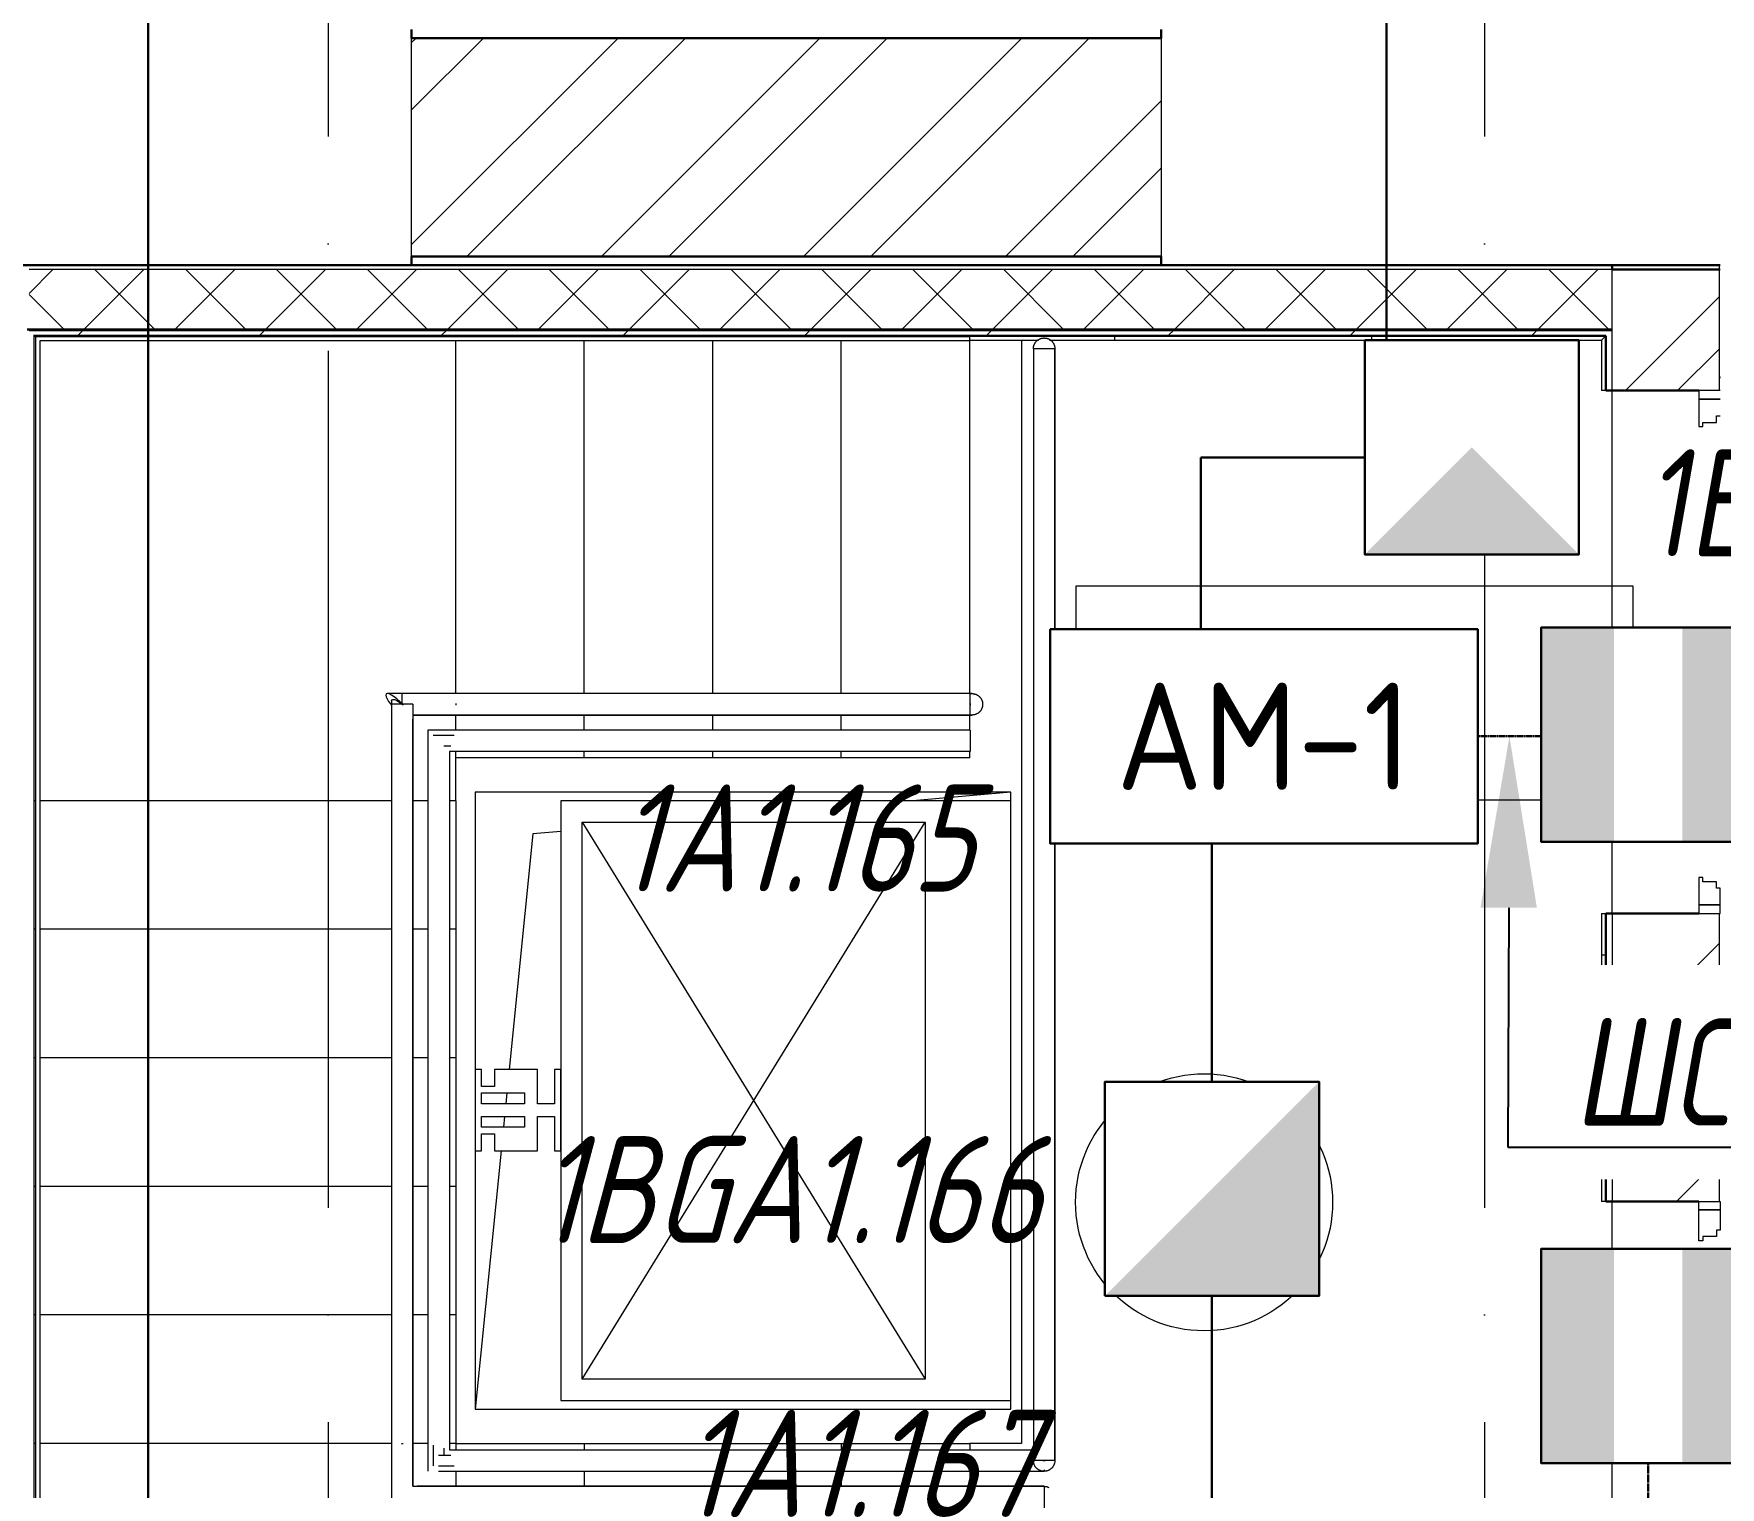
# Model space of a CAD drawing. Header units: millimetres. Extents: x -259793 to 1187961, y -549744 to 43070.
# Drawn here: x -8243 to -4306, y 12054 to 15446 of the extents above; entities that cross this region are included whole.
import ezdxf
from ezdxf import colors
from ezdxf.entities.mleader import LeaderData, LeaderLine
from ezdxf.enums import TextEntityAlignment as Align
from ezdxf.math import Vec2, Vec3

# ---------------------------------------------------------------- set-up
doc = ezdxf.new("R2010")
doc.units = ezdxf.units.MM
doc.linetypes.add('ADSK_Линия сетки', pattern=[25, 20, -2.5, 0, -2.5])
doc.linetypes.add('штриховаяX2', pattern=[1.5, 1, -0.5])
for name, color, linetype, lineweight in [('RC-Выноски', 7, 'Continuous', 0), ('RC-Извещатели_охранные', 5, 'Continuous', 30), ('RC-Линии_связи-Адресные', 5, 'Continuous', 30), ('RC-Прочее_оборудование', 5, 'Continuous', 30), ('Аннотация', 7, 'Continuous', 18), ('Двери', 252, 'Continuous', 9), ('Лестницы', 252, 'Continuous', 9), ('лс', 5, 'Continuous', 30), ('Марки помещений', 252, 'Continuous', 20), ('Оборудование', 8, 'Continuous', 18), ('Ограждение', 252, 'Continuous', 9), ('Оси', 252, 'Continuous', 9), ('Отметки', 7, 'Continuous', 9), ('Перекрытие', 252, 'Continuous', 18), ('Стены внутренние', 7, 'Continuous', 18), ('Стены наружные', 7, 'Continuous', 18), ('Стены штриховка', 7, 'Continuous', 9)]:
    doc.layers.add(name, color=color, linetype=linetype, lineweight=lineweight)
doc.layers.add('RC-Позиционные_обозначения', color=7, linetype='Continuous')
doc.styles.add('GOST Common_3', font='', dxfattribs={"height": 3.5})
doc.styles.add('ISOCPEUR', font='isocpeur.ttf', dxfattribs={"width": 0.9, "height": 350})
doc.styles.add('RubezhCAD', font='', dxfattribs={"oblique": 10})
doc.styles.get("Standard").update_dxf_attribs({"font": ''})
doc.styles.get('GOST Common_3').set_extended_font_data('GOST 2.304 type A')
doc.styles.get('RubezhCAD').set_extended_font_data('GOST type A')
doc.styles.get('Standard').set_extended_font_data('GOST type B')
pattern_1 = [(0, (-32119.8, 96), (0, 600), []), (90, (-32119.8, 96), (-600, 4e-14), [])]

# ---------------------------------------------------------------- blocks, each defined once
blk = doc.blocks.new('RC-UGO-IOM-02')
at = {"layer": 'RC-Извещатели_охранные'}
blk.add_point((0, 0), dxfattribs=at)
blk.add_attdef('PSTN', text='', height=2.5, dxfattribs=at).set_placement((0.977, 2.603), align=Align.BOTTOM_LEFT)
blk.add_wipeout([(2.5, -2.5), (2.5, 2.5), (-2.5, 2.5), (-2.5, -2.5)]).dxf.layer = 'RC-Извещатели_охранные'
blk.add_wipeout([(-2.5, -2.5), (-2.5, 2.5), (2.5, 2.5), (2.5, -2.5)]).dxf.layer = 'RC-Извещатели_охранные'
h = blk.add_hatch(color=256, dxfattribs=at)
h.dxf.hatch_style = 1
h.paths.add_polyline_path([(2.5, 0.8), (2.5, 2.506), (-2.5, 2.499), (-2.5, 0.8)])
h = blk.add_hatch(color=256, dxfattribs=at)
h.dxf.hatch_style = 1
h.paths.add_polyline_path([(2.5, -2.5), (2.5, -0.794), (-2.5, -0.801), (-2.5, -2.5)])
blk.add_lwpolyline([(-2.5, -2.5), (2.5, -2.5), (2.5, 2.5), (-2.5, 2.5)], close=True, dxfattribs=at)
blk = doc.blocks.new('RC-UGO-AM-01')
at = {"layer": 'RC-Прочее_оборудование'}
blk.add_point((0, 0), dxfattribs=at)
blk.add_attdef('PSTN', text='', height=2.5, dxfattribs=at).set_placement((2.323, 2.403), align=Align.BOTTOM_LEFT)
blk.add_wipeout([(4.993, 2.499), (4.993, -2.499), (-4.993, -2.499), (-4.987, 2.499)]).dxf.layer = 'RC-Прочее_оборудование'
blk.add_wipeout([(-4.993, -2.499), (-4.993, 2.499), (4.993, 2.499), (4.993, -2.499)]).dxf.layer = 'RC-Прочее_оборудование'
blk.add_lwpolyline([(-4.993, 2.499), (4.993, 2.499), (4.993, -2.499), (-4.993, -2.499), (-4.993, 2.499)], close=True, dxfattribs=at)
blk.add_lwpolyline([(-4.993, 2.499), (-4.987, 2.499)], dxfattribs=at)
blk.add_lwpolyline([(-4.993, 2.499), (-4.987, 2.499)], dxfattribs=at)
at = {"layer": 'RC-Прочее_оборудование', "ltscale": 100, "style": 'ISOCPEUR', "width": 0.9}
blk.add_text('АМ-1', height=2.5, dxfattribs=at).set_placement((0, 0), align=Align.MIDDLE)
blk = doc.blocks.new('RC-UGO-IOPPA-01')
at = {"layer": 'RC-Извещатели_охранные'}
blk.add_attdef('PSTN', text='', height=2.5, dxfattribs=at).set_placement((0.977, 2.603), align=Align.BOTTOM_LEFT)
blk.add_wipeout([(2.5, -2.5), (2.5, 2.5), (-2.5, 2.5), (-2.5, -2.5)]).dxf.layer = 'RC-Извещатели_охранные'
blk.add_wipeout([(-2.5, -2.5), (-2.5, 2.5), (2.5, 2.5), (2.5, -2.5)]).dxf.layer = 'RC-Извещатели_охранные'
h = blk.add_hatch(color=256, dxfattribs=at)
h.dxf.hatch_style = 1
h.paths.add_polyline_path([(2.5, -2.5), (2.5, 2.5), (0, 0)])
blk.add_lwpolyline([(-2.5, -2.5), (2.5, -2.5), (2.5, 2.5), (-2.5, 2.5)], close=True, dxfattribs=at)
blk = doc.blocks.new('RC-UGO-IOZ-02')
at = {"layer": 'RC-Извещатели_охранные'}
blk.add_attdef('PSTN', text='', height=2.5, dxfattribs=at).set_placement((0.977, 2.603), align=Align.BOTTOM_LEFT)
blk.add_wipeout([(2.5, -2.5), (2.5, 2.5), (-2.5, 2.5), (-2.5, -2.5)]).dxf.layer = 'RC-Извещатели_охранные'
blk.add_wipeout([(-2.5, -2.5), (-2.5, 2.5), (2.5, 2.5), (2.5, -2.5)]).dxf.layer = 'RC-Извещатели_охранные'
h = blk.add_hatch(color=256, dxfattribs=at)
h.dxf.hatch_style = 1
h.paths.add_polyline_path([(2.5, -2.5), (2.5, 2.5), (0, 0), (-2.5, -2.5)])
blk.add_lwpolyline([(-2.5, -2.5), (2.5, -2.5), (2.5, 2.5), (-2.5, 2.5)], close=True, dxfattribs=at)
blk = doc.blocks.new('1 этаж')
at = {"layer": 'Ограждение', "true_color": 0x636466}
h = blk.add_hatch(dxfattribs=at)
h.set_pattern_fill('FP_25', color=251, style=0, pattern_type=2)
h.set_pattern_definition(pattern_1)
h.paths.add_polyline_path([(-5058.1, 14731.3), (-4582.8, 14731.3), (-4572.8, 14741.3), (-6057.6, 14741.3), (-6057.6, 14731.3), (-5895.5, 14732.2), (-5891.6, 14733.1), (-5892.3, 14732.2), (-5886.4, 14734.9), (-5884.2, 14732.9), (-5881, 14734.3), (-5876.6, 14732.9), (-5875.9, 14733.7), (-5869, 14731.3), (-5775.6, 14731.3)])
h = blk.add_hatch(dxfattribs=at)
h.set_pattern_fill('FP_25', color=251, style=0, pattern_type=2)
h.set_pattern_definition(pattern_1)
h.paths.add_polyline_path([(-4572.8, 12721.3), (-4572.8, 13393.3), (-4582.8, 13393.3), (-4582.8, 12721.3)])
at = {"layer": 'Аннотация', "color": 251, "lineweight": 20, "true_color": 0x636466}
for p, q in [((-5809.7, 13657.5), (-5809.7, 14157.5)), ((-5809.7, 14157.5), (-4509.7, 14157.5)), ((-4509.7, 14157.5), (-4509.7, 13657.5)), ((-4509.7, 13657.5), (-5809.7, 13657.5))]:
    blk.add_line(p, q, dxfattribs=at)
at = {"layer": 'Двери', "color": 251, "true_color": 0x636466}
for p, q in [((-4305.8, 14613.3), (-4355.8, 14613.3)), ((-4355.8, 14613.3), (-4355.8, 14593.3)), ((-4355.8, 14593.3), (-4305.8, 14593.3)), ((-4305.8, 14593.3), (-4355.8, 14593.3)), ((-4355.8, 14593.3), (-4355.8, 14529.3)), ((-4355.8, 14529.3), (-4346.8, 14529.3)), ((-4346.8, 14529.3), (-4346.8, 14539.3)), ((-4346.8, 14539.3), (-4314.8, 14539.3)), ((-4314.8, 14539.3), (-4314.8, 14554.3)), ((-4314.8, 14554.3), (-4305.8, 14554.3)), ((-4346.8, 13477.3), (-4355.8, 13477.3)), ((-4355.8, 13477.3), (-4355.8, 13413.3)), ((-4346.8, 13467.3), (-4346.8, 13477.3)), ((-4314.8, 13467.3), (-4346.8, 13467.3)), ((-4314.8, 13452.3), (-4314.8, 13467.3)), ((-4305.8, 13452.3), (-4314.8, 13452.3)), ((-4305.8, 13413.3), (-4305.8, 13452.3)), ((-4305.8, 13413.3), (-4355.8, 13413.3)), ((-4355.8, 13413.3), (-4355.8, 13393.3)), ((-4355.8, 13413.3), (-4305.8, 13413.3)), ((-4355.8, 13393.3), (-4305.8, 13393.3)), ((-4305.8, 13393.3), (-4305.8, 13413.3)), ((-4355.8, 12701.3), (-4355.8, 12721.3)), ((-4355.8, 12721.3), (-4305.8, 12721.3)), ((-4305.8, 12721.3), (-4305.8, 12701.3)), ((-4305.8, 12701.3), (-4355.8, 12701.3)), ((-4355.8, 12701.3), (-4305.8, 12701.3)), ((-4355.8, 12629.3), (-4355.8, 12701.3)), ((-4305.8, 12701.3), (-4305.8, 12654.3)), ((-4346.8, 12639.3), (-4346.8, 12629.3)), ((-4314.8, 12639.3), (-4346.8, 12639.3)), ((-4314.8, 12654.3), (-4314.8, 12639.3)), ((-4305.8, 12654.3), (-4314.8, 12654.3)), ((-4346.8, 12629.3), (-4355.8, 12629.3))]:
    blk.add_line(p, q, dxfattribs=at)
at = {"layer": 'Лестницы', "color": 251, "true_color": 0x636466}
for p, q in [((-7257.6, 14739.3), (-7257.6, 14741.3)), ((-7257.6, 14739.3), (-7257.6, 14741.3)), ((-7257.6, 13906.3), (-7257.6, 14729.3)), ((-7257.6, 13906.3), (-7257.6, 14729.3)), ((-6957.6, 14739.3), (-6957.6, 14741.3)), ((-6957.6, 14739.3), (-6957.6, 14741.3)), ((-6957.6, 13906.3), (-6957.6, 14729.3)), ((-6957.6, 13906.3), (-6957.6, 14729.3)), ((-6657.6, 14739.3), (-6657.6, 14741.3)), ((-6657.6, 14739.3), (-6657.6, 14741.3)), ((-6657.6, 13906.3), (-6657.6, 14729.3)), ((-6657.6, 13906.3), (-6657.6, 14729.3)), ((-6357.6, 14739.3), (-6357.6, 14741.3)), ((-6357.6, 14739.3), (-6357.6, 14741.3)), ((-6357.6, 13906.3), (-6357.6, 14729.3)), ((-6357.6, 13906.3), (-6357.6, 14729.3)), ((-6057.6, 13906.3), (-6057.6, 14729.3)), ((-6057.6, 13906.3), (-6057.6, 14729.3)), ((-7257.6, 13821.3), (-7257.6, 13856.3)), ((-7257.6, 13821.3), (-7257.6, 13856.3)), ((-6957.6, 13821.3), (-6957.6, 13856.3)), ((-6957.6, 13821.3), (-6957.6, 13856.3)), ((-6657.6, 13821.3), (-6657.6, 13856.3)), ((-6657.6, 13821.3), (-6657.6, 13856.3)), ((-6357.6, 13821.3), (-6357.6, 13856.3)), ((-6357.6, 13821.3), (-6357.6, 13856.3)), ((-6057.6, 13821.3), (-6057.6, 13856.3)), ((-6057.6, 13821.3), (-6057.6, 13856.3)), ((-7257.6, 13756.3), (-7257.6, 13771.3)), ((-7257.6, 13756.3), (-7257.6, 13771.3)), ((-7257.6, 13656.3), (-7257.6, 13756.3)), ((-6957.6, 13756.3), (-7257.6, 13756.3)), ((-6957.6, 13756.3), (-6957.6, 13771.3)), ((-6957.6, 13756.3), (-6957.6, 13771.3)), ((-6657.6, 13756.3), (-6957.6, 13756.3)), ((-6657.6, 13756.3), (-6657.6, 13771.3)), ((-6657.6, 13756.3), (-6657.6, 13771.3)), ((-6357.6, 13756.3), (-6657.6, 13756.3)), ((-6357.6, 13756.3), (-6357.6, 13771.3)), ((-6357.6, 13756.3), (-6357.6, 13771.3)), ((-6057.6, 13756.3), (-6357.6, 13756.3)), ((-6057.6, 13756.3), (-6057.6, 13771.3)), ((-6057.6, 13756.3), (-6057.6, 13771.3)), ((-8238.8, 13656.3), (-8242.6, 13656.3)), ((-8238.8, 13656.3), (-8242.6, 13656.3)), ((-7407.6, 13656.3), (-8228.8, 13656.3)), ((-7407.6, 13656.3), (-8228.8, 13656.3)), ((-7322.6, 13656.3), (-7357.6, 13656.3)), ((-7322.6, 13656.3), (-7357.6, 13656.3)), ((-7257.6, 13656.3), (-7272.6, 13656.3)), ((-7257.6, 13656.3), (-7272.6, 13656.3)), ((-7257.6, 13656.3), (-7257.6, 13356.3)), ((-8238.8, 13356.3), (-8242.6, 13356.3)), ((-8238.8, 13356.3), (-8242.6, 13356.3)), ((-7407.6, 13356.3), (-8228.8, 13356.3)), ((-7407.6, 13356.3), (-8228.8, 13356.3)), ((-7322.6, 13356.3), (-7357.6, 13356.3)), ((-7322.6, 13356.3), (-7357.6, 13356.3)), ((-7257.6, 13356.3), (-7272.6, 13356.3)), ((-7257.6, 13356.3), (-7272.6, 13356.3)), ((-7257.6, 13356.3), (-7257.6, 13056.3)), ((-8238.8, 13056.3), (-8242.6, 13056.3)), ((-8238.8, 13056.3), (-8242.6, 13056.3)), ((-7407.6, 13056.3), (-8228.8, 13056.3)), ((-7407.6, 13056.3), (-8228.8, 13056.3)), ((-7322.6, 13056.3), (-7357.6, 13056.3)), ((-7322.6, 13056.3), (-7357.6, 13056.3)), ((-7257.6, 13056.3), (-7272.6, 13056.3)), ((-7257.6, 13056.3), (-7272.6, 13056.3)), ((-7257.6, 13056.3), (-7257.6, 12756.3)), ((-8238.8, 12756.3), (-8242.6, 12756.3)), ((-8238.8, 12756.3), (-8242.6, 12756.3)), ((-7407.6, 12756.3), (-8228.8, 12756.3)), ((-7407.6, 12756.3), (-8228.8, 12756.3)), ((-7322.6, 12756.3), (-7357.6, 12756.3)), ((-7322.6, 12756.3), (-7357.6, 12756.3)), ((-7257.6, 12756.3), (-7272.6, 12756.3)), ((-7257.6, 12756.3), (-7272.6, 12756.3)), ((-7257.6, 12756.3), (-7257.6, 12456.3)), ((-8238.8, 12456.3), (-8242.6, 12456.3)), ((-8238.8, 12456.3), (-8242.6, 12456.3)), ((-7407.6, 12456.3), (-8228.8, 12456.3)), ((-7407.6, 12456.3), (-8228.8, 12456.3)), ((-7322.6, 12456.3), (-7357.6, 12456.3)), ((-7322.6, 12456.3), (-7357.6, 12456.3)), ((-7257.6, 12456.3), (-7272.6, 12456.3)), ((-7257.6, 12456.3), (-7272.6, 12456.3)), ((-7257.6, 12456.3), (-7257.6, 12156.3)), ((-8238.8, 12156.3), (-8242.6, 12156.3)), ((-8238.8, 12156.3), (-8242.6, 12156.3)), ((-7407.6, 12156.3), (-8228.8, 12156.3)), ((-7407.6, 12156.3), (-8228.8, 12156.3)), ((-7322.6, 12156.3), (-7357.6, 12156.3)), ((-7322.6, 12156.3), (-7357.6, 12156.3)), ((-7257.6, 12156.3), (-7272.6, 12156.3)), ((-7257.6, 12156.3), (-7272.6, 12156.3)), ((-7257.6, 12156.3), (-7257.6, 12141.3)), ((-7257.6, 12156.3), (-6957.6, 12156.3)), ((-7257.6, 12156.3), (-7257.6, 12141.3)), ((-6957.6, 12156.3), (-6657.6, 12156.3)), ((-6957.6, 12156.3), (-6957.6, 12141.3)), ((-6957.6, 12156.3), (-6957.6, 12141.3)), ((-6657.6, 12156.3), (-6357.6, 12156.3)), ((-6357.6, 12156.3), (-6057.6, 12156.3)), ((-6357.6, 12156.3), (-6357.6, 12141.3)), ((-6357.6, 12156.3), (-6357.6, 12141.3)), ((-7257.6, 12091.3), (-7257.6, 12056.3)), ((-7257.6, 12091.3), (-7257.6, 12056.3)), ((-6957.6, 12091.3), (-6957.6, 12056.3)), ((-6957.6, 12091.3), (-6957.6, 12056.3)), ((-6357.6, 12091.3), (-6357.6, 12056.3)), ((-6357.6, 12091.3), (-6357.6, 12056.3))]:
    blk.add_line(p, q, dxfattribs=at)
at = {"layer": 'Марки помещений', "color": 251, "true_color": 0x636466}
blk.add_circle((-5510.7, 12719.2), 300, dxfattribs=at)
at = {"layer": 'Оборудование', "color": 251, "true_color": 0x636466}
for p, q in [((-7212.2, 13676.3), (-7212.2, 13029.3)), ((-5962.2, 13676.3), (-7212.2, 13676.3)), ((-5962.2, 13676.3), (-6190.8, 13656.3)), ((-5962.2, 13656.3), (-5962.2, 13676.3)), ((-5962.2, 13656.3), (-7012.2, 13656.3)), ((-7012.2, 13656.3), (-7012.2, 12256.3)), ((-5962.2, 12256.3), (-5962.2, 13656.3)), ((-7012.2, 13584.4), (-7078, 13578.7)), ((-6962.2, 12306.3), (-6162.2, 13606.3)), ((-6962.2, 13606.3), (-6162.2, 12306.3)), ((-6962.2, 12306.3), (-6962.2, 13606.3)), ((-6962.2, 13606.3), (-6162.2, 13606.3)), ((-6162.2, 13606.3), (-6162.2, 12306.3)), ((-7078, 13578.7), (-7132.9, 13029.3)), ((-7197.2, 13029.3), (-7212.2, 13029.3)), ((-7212.2, 13029.3), (-7212.2, 12839.3)), ((-7197.2, 12989.3), (-7197.2, 13029.3)), ((-7112.2, 13029.3), (-7167.2, 13029.3)), ((-7167.2, 13029.3), (-7167.2, 12989.3)), ((-7067.2, 13029.3), (-7112.2, 13029.3)), ((-7067.2, 12949.3), (-7067.2, 13029.3)), ((-7012.2, 13029.3), (-7027.2, 13029.3)), ((-7027.2, 13029.3), (-7027.2, 12949.3)), ((-7012.2, 12839.3), (-7012.2, 13029.3)), ((-7167.2, 12989.3), (-7197.2, 12989.3)), ((-7197.2, 12974.3), (-7097.2, 12974.3)), ((-7197.2, 12949.3), (-7197.2, 12974.3)), ((-7138.4, 12974.3), (-7140.9, 12949.3)), ((-7097.2, 12974.3), (-7097.2, 12949.3)), ((-7097.2, 12949.3), (-7197.2, 12949.3)), ((-7197.2, 12894.3), (-7197.2, 12919.3)), ((-7197.2, 12919.3), (-7097.2, 12919.3)), ((-7143.9, 12919.3), (-7146.4, 12894.3)), ((-7097.2, 12919.3), (-7097.2, 12894.3)), ((-7027.2, 12949.3), (-7067.2, 12949.3)), ((-7067.2, 12839.3), (-7067.2, 12919.3)), ((-7067.2, 12919.3), (-7027.2, 12919.3)), ((-7027.2, 12919.3), (-7027.2, 12839.3)), ((-7097.2, 12894.3), (-7197.2, 12894.3)), ((-7197.2, 12839.3), (-7197.2, 12879.3)), ((-7197.2, 12879.3), (-7167.2, 12879.3)), ((-7167.2, 12879.3), (-7167.2, 12839.3)), ((-7151.9, 12839.3), (-7212.2, 12236.3)), ((-7212.2, 12839.3), (-7212.2, 12236.3)), ((-7212.2, 12839.3), (-7197.2, 12839.3)), ((-7167.2, 12839.3), (-7112.2, 12839.3)), ((-7112.2, 12839.3), (-7067.2, 12839.3)), ((-7027.2, 12839.3), (-7012.2, 12839.3)), ((-6162.2, 12306.3), (-6962.2, 12306.3)), ((-7012.2, 12256.3), (-5962.2, 12256.3)), ((-5962.2, 12236.3), (-5962.2, 12256.3)), ((-7212.2, 12236.3), (-5962.2, 12236.3))]:
    blk.add_line(p, q, dxfattribs=at)
at = {"layer": 'Ограждение', "color": 251, "true_color": 0x636466}
for p, q in [((-8238.8, 14739.3), (-8238.8, 13956.3)), ((-7257.6, 14739.3), (-8238.8, 14739.3)), ((-8228.8, 14729.3), (-8228.8, 13956.3)), ((-7257.6, 14729.3), (-8228.8, 14729.3)), ((-6057.6, 14739.3), (-7257.6, 14739.3)), ((-6057.6, 14729.3), (-7257.6, 14729.3)), ((-6057.6, 14731.3), (-6057.6, 14741.3)), ((-6057.6, 14731.3), (-5897, 14731.3)), ((-6057.6, 14731.3), (-6057.6, 14729.3)), ((-5871.4, 14731.3), (-4582.8, 14731.3)), ((-4582.8, 14731.3), (-4572.8, 14741.3)), ((-4582.8, 14731.3), (-4582.8, 14613.3)), ((-5909.2, 14711.3), (-5909.2, 12116.3)), ((-5859.2, 14711.3), (-5909.2, 14711.3)), ((-5909.2, 14711.3), (-5909.2, 12116.3)), ((-5881.8, 14711.3), (-5886.5, 14711.3)), ((-5859.2, 12116.3), (-5859.2, 14711.3)), ((-5859.2, 14711.3), (-5859.2, 12116.3)), ((-4572.8, 14613.3), (-4582.8, 14613.3)), ((-8238.8, 13956.3), (-8238.8, 12156.3)), ((-8228.8, 13956.3), (-8228.8, 12156.3)), ((-7264.8, 13906.3), (-7417, 13906.3)), ((-7382.6, 13881.3), (-7382.6, 13906.3)), ((-7257.6, 13906.3), (-7382.6, 13906.3)), ((-6056.8, 13906.3), (-7264.8, 13906.3)), ((-6056.8, 13906.3), (-7257.6, 13906.3)), ((-6056.8, 13856.3), (-6056.8, 13906.3)), ((-7407.6, 13889.1), (-7407.6, 13640.9)), ((-7357.6, 13881.3), (-7407.6, 13881.3)), ((-7407.6, 13881.3), (-7407.6, 12156.3)), ((-7357.6, 13881.3), (-7357.6, 12156.3)), ((-7357.6, 13856.3), (-7264.8, 13856.3)), ((-7257.6, 13856.3), (-7357.6, 13856.3)), ((-7357.6, 13640.9), (-7357.6, 13846.8)), ((-7322.6, 13821.3), (-7322.6, 13654.3)), ((-7257.6, 13821.3), (-7322.6, 13821.3)), ((-7264.8, 13856.3), (-6056.8, 13856.3)), ((-6056.8, 13856.3), (-7257.6, 13856.3)), ((-6056.8, 13821.3), (-7257.6, 13821.3)), ((-6056.8, 13821.3), (-6056.8, 13771.3)), ((-7261.3, 13808.8), (-7310.1, 13808.8)), ((-7268.8, 13783.8), (-7285.1, 13783.8)), ((-7272.6, 13771.3), (-7272.6, 13654.3)), ((-6056.8, 13771.3), (-7272.6, 13771.3)), ((-7407.6, 13640.9), (-7407.6, 12149)), ((-7357.6, 12149), (-7357.6, 13640.9)), ((-7322.6, 13654.3), (-7322.6, 12156.3)), ((-7272.6, 13654.3), (-7272.6, 12141.3)), ((-4582.8, 13393.3), (-4572.8, 13393.3)), ((-4582.8, 13393.3), (-4582.8, 12721.3)), ((-4572.8, 12721.3), (-4582.8, 12721.3)), ((-8238.8, 12156.3), (-8238.8, 11171.3)), ((-8228.8, 12156.3), (-8228.8, 11179.3)), ((-7407.6, 12156.3), (-7407.6, 12006.3)), ((-7407.6, 12149), (-7407.6, 11996.6)), ((-7357.6, 12156.3), (-7357.6, 12056.3)), ((-7357.6, 12056.3), (-7357.6, 12149)), ((-7322.6, 12156.3), (-7322.6, 12091.3)), ((-7310.1, 12152.5), (-7310.1, 12103.8)), ((-7297.6, 12128.8), (-7268.8, 12128.8)), ((-7285.1, 12145), (-7285.1, 12128.8)), ((-7272.6, 12141.3), (-6057.6, 12141.3)), ((-6057.6, 12141.3), (-5909.2, 12141.3)), ((-7297.6, 12103.8), (-7261.3, 12103.8)), ((-7297.6, 12091.3), (-7257.6, 12091.3)), ((-7257.6, 12091.3), (-6057.6, 12091.3)), ((-6057.6, 12091.3), (-5884.2, 12091.3)), ((-5859.2, 12116.3), (-5909.2, 12116.3)), ((-5886.5, 12116.3), (-5881.8, 12116.3)), ((-5884.2, 12094.6), (-5884.2, 12091.3)), ((-7357.6, 12056.3), (-7257.6, 12056.3)), ((-7239.7, 12056.3), (-7347.9, 12056.3)), ((-7257.6, 12056.3), (-6057.6, 12056.3)), ((-6050.3, 12056.3), (-7239.7, 12056.3)), ((-6057.6, 12056.3), (-5884.2, 12056.3)), ((-5884.2, 12056.3), (-6050.3, 12056.3)), ((-5884.2, 12056.3), (-5884.2, 12006.3))]:
    blk.add_line(p, q, dxfattribs=at)
at = {"layer": 'Ограждение', "color": 251, "true_color": 0x636466, "flags": 128}
for points in [[(-5909.2, 14711.3), (-5909.2, 14712.3), (-5909.1, 14713.3), (-5909, 14714.3), (-5908.9, 14715.3), (-5908.7, 14716.2), (-5908.5, 14717.2), (-5908.2, 14718.2), (-5907.9, 14719.1), (-5907.6, 14720.1), (-5907.2, 14721), (-5906.8, 14721.9), (-5906.4, 14722.8), (-5905.9, 14723.7), (-5905.4, 14724.5), (-5904.8, 14725.4), (-5904.2, 14726.2), (-5903.6, 14727), (-5903, 14727.8), (-5902.3, 14728.5), (-5901.6, 14729.2), (-5900.9, 14729.9), (-5900.1, 14730.5), (-5899.3, 14731.2), (-5898.5, 14731.7), (-5897.7, 14732.3), (-5896.8, 14732.8), (-5896, 14733.3), (-5895.1, 14733.8), (-5894.2, 14734.2), (-5893.2, 14734.6), (-5892.3, 14734.9), (-5891.3, 14735.2), (-5890.4, 14735.5), (-5889.4, 14735.7), (-5888.4, 14735.9), (-5887.4, 14736.1), (-5886.4, 14736.2), (-5885.5, 14736.2), (-5884.5, 14736.3), (-5884.2, 14736.3)], [(-5906.8, 14721.9), (-5906.4, 14722.8), (-5905.9, 14723.7), (-5905.4, 14724.5), (-5904.8, 14725.4), (-5904.2, 14726.2)], [(-5902.3, 14728.5), (-5901.6, 14729.2), (-5900.9, 14729.9), (-5900.1, 14730.5), (-5899.3, 14731.2), (-5898.5, 14731.7), (-5897.7, 14732.3), (-5896.8, 14732.8), (-5896, 14733.3), (-5895.1, 14733.8), (-5894.2, 14734.2), (-5893.2, 14734.6), (-5892.3, 14734.9), (-5891.3, 14735.2), (-5890.4, 14735.5), (-5889.4, 14735.7), (-5888.4, 14735.9), (-5887.4, 14736.1), (-5886.4, 14736.2), (-5885.5, 14736.2), (-5884.5, 14736.3)], [(-5884.2, 14736.3), (-5883.2, 14736.2), (-5882.2, 14736.2), (-5881.2, 14736.1), (-5880.2, 14735.9), (-5879.2, 14735.8), (-5878.2, 14735.6), (-5877.3, 14735.3), (-5876.3, 14735), (-5875.4, 14734.7), (-5874.4, 14734.3), (-5873.5, 14733.9), (-5872.6, 14733.4), (-5871.8, 14733), (-5870.9, 14732.5), (-5870.1, 14731.9), (-5869.3, 14731.3), (-5868.5, 14730.7), (-5867.7, 14730.1), (-5867, 14729.4), (-5866.2, 14728.7), (-5865.6, 14728), (-5864.9, 14727.2), (-5864.3, 14726.4), (-5863.7, 14725.6), (-5863.1, 14724.8), (-5862.6, 14723.9), (-5862.1, 14723.1), (-5861.7, 14722.2), (-5861.3, 14721.3), (-5860.9, 14720.3), (-5860.5, 14719.4), (-5860.2, 14718.4), (-5860, 14717.5), (-5859.7, 14716.5), (-5859.5, 14715.5), (-5859.4, 14714.5), (-5859.3, 14713.5), (-5859.2, 14712.5), (-5859.2, 14711.5), (-5859.2, 14711.3)], [(-5883.2, 14736.2), (-5882.2, 14736.2), (-5881.2, 14736.1), (-5880.2, 14735.9), (-5879.2, 14735.8), (-5878.2, 14735.6), (-5877.3, 14735.3), (-5876.3, 14735), (-5875.4, 14734.7), (-5874.4, 14734.3), (-5873.5, 14733.9), (-5872.6, 14733.4), (-5871.8, 14733), (-5870.9, 14732.5), (-5870.1, 14731.9), (-5869.3, 14731.3), (-5868.5, 14730.7), (-5867.7, 14730.1), (-5867, 14729.4), (-5866.2, 14728.7)], [(-5864.3, 14726.4), (-5863.7, 14725.6), (-5863.1, 14724.8), (-5862.6, 14723.9), (-5862.1, 14723.1), (-5861.7, 14722.2), (-5861.3, 14721.3), (-5860.9, 14720.3), (-5860.5, 14719.4), (-5860.2, 14718.4), (-5860, 14717.5), (-5859.7, 14716.5), (-5859.5, 14715.5), (-5859.4, 14714.5), (-5859.3, 14713.5), (-5859.2, 14712.5), (-5859.2, 14711.5), (-5859.2, 14711.3)], [(-5909.2, 14711.3), (-5909.2, 14712.3), (-5909.1, 14713.3), (-5909, 14714.3), (-5908.9, 14715.3), (-5908.7, 14716.2), (-5908.5, 14717.2), (-5908.2, 14718.2), (-5907.9, 14719.1), (-5907.6, 14720.1)], [(-7417, 13906.3), (-7419.8, 13905.4), (-7420.9, 13902.9), (-7420.3, 13898.9), (-7418, 13893.8), (-7414.3, 13887.7), (-7409.3, 13881.3), (-7407.6, 13879.4)], [(-7382.6, 13881.3), (-7388.5, 13887.7), (-7394.9, 13893.8), (-7401.4, 13898.9), (-7407.5, 13902.9), (-7412.9, 13905.4), (-7417, 13906.3)], [(-6052.7, 13906.3), (-6052.7, 13906.3), (-6052.8, 13906.3), (-6052.9, 13906.3), (-6053.1, 13906.3), (-6053.4, 13906.3), (-6053.7, 13906.3), (-6054.1, 13906.3), (-6054.6, 13906.3), (-6055.1, 13906.3), (-6055.6, 13906.3), (-6056.2, 13906.3), (-6056.9, 13906.3), (-6057.6, 13906.3), (-6058.4, 13906.3), (-6059.2, 13906.3), (-6060.1, 13906.3), (-6061, 13906.3), (-6062, 13906.3), (-6063, 13906.3), (-6064, 13906.3), (-6065.1, 13906.3), (-6066.3, 13906.3), (-6067.4, 13906.3), (-6068.7, 13906.3), (-6069.9, 13906.3), (-6070.1, 13906.3)], [(-6056.5, 13906.3), (-6055.8, 13906.3), (-6055.3, 13906.3), (-6054.7, 13906.3), (-6054.3, 13906.3), (-6053.9, 13906.3), (-6053.5, 13906.3), (-6053.2, 13906.3), (-6053, 13906.3), (-6052.8, 13906.3), (-6052.7, 13906.3), (-6052.7, 13906.3), (-6052.7, 13906.3)], [(-6052.7, 13906.3), (-6051.7, 13906.2), (-6050.7, 13906.2), (-6049.7, 13906.1), (-6048.7, 13905.9), (-6047.7, 13905.8), (-6046.7, 13905.6), (-6045.8, 13905.3), (-6044.8, 13905), (-6043.9, 13904.7), (-6042.9, 13904.3), (-6042, 13903.9), (-6041.1, 13903.4), (-6040.2, 13903), (-6039.4, 13902.5), (-6038.5, 13901.9), (-6037.7, 13901.3), (-6036.9, 13900.7), (-6036.2, 13900.1), (-6035.4, 13899.4), (-6034.7, 13898.7), (-6034, 13898), (-6033.4, 13897.2), (-6032.8, 13896.4), (-6032.2, 13895.6), (-6031.6, 13894.8), (-6031.1, 13893.9), (-6030.6, 13893.1), (-6030.2, 13892.2), (-6029.7, 13891.3), (-6029.4, 13890.3), (-6029, 13889.4), (-6028.7, 13888.4), (-6028.4, 13887.5), (-6028.2, 13886.5), (-6028, 13885.5), (-6027.9, 13884.5), (-6027.8, 13883.5), (-6027.7, 13882.5), (-6027.7, 13881.5), (-6027.7, 13881.3)], [(-7407.6, 13889.1), (-7406.7, 13891.8), (-7404.2, 13892.9), (-7400.2, 13892.3), (-7395.1, 13890.1), (-7389, 13886.3), (-7382.6, 13881.3), (-7380.6, 13879.6)], [(-6056.8, 13883.2), (-6056.8, 13881.3), (-6056.8, 13879.3)], [(-6027.7, 13881.3), (-6027.7, 13880.3), (-6027.7, 13879.3), (-6027.8, 13878.3), (-6028, 13877.3), (-6028.2, 13876.3), (-6028.4, 13875.3), (-6028.6, 13874.4), (-6028.9, 13873.4), (-6029.3, 13872.5), (-6029.6, 13871.5), (-6030, 13870.6), (-6030.5, 13869.7), (-6031, 13868.8), (-6031.5, 13868), (-6032, 13867.2), (-6032.6, 13866.3), (-6033.2, 13865.5), (-6033.9, 13864.8), (-6034.5, 13864), (-6035.2, 13863.3), (-6036, 13862.7), (-6036.7, 13862), (-6037.5, 13861.4), (-6038.3, 13860.8), (-6039.2, 13860.2), (-6040, 13859.7), (-6040.9, 13859.2), (-6041.8, 13858.8), (-6042.7, 13858.3), (-6043.6, 13858), (-6044.5, 13857.6), (-6045.5, 13857.3), (-6046.5, 13857.1), (-6047.4, 13856.8), (-6048.4, 13856.6), (-6049.4, 13856.5), (-6050.4, 13856.4), (-6051.4, 13856.3), (-6052.4, 13856.3), (-6052.7, 13856.3)], [(-6070.1, 13856.3), (-6068.9, 13856.3), (-6067.7, 13856.3), (-6066.5, 13856.3), (-6065.4, 13856.3), (-6064.2, 13856.3), (-6063.2, 13856.3), (-6062.2, 13856.3), (-6061.2, 13856.3), (-6060.3, 13856.3), (-6059.4, 13856.3), (-6058.5, 13856.3), (-6057.8, 13856.3), (-6057, 13856.3), (-6056.4, 13856.3), (-6055.7, 13856.3), (-6055.2, 13856.3), (-6054.7, 13856.3), (-6054.2, 13856.3), (-6053.8, 13856.3), (-6053.5, 13856.3), (-6053.2, 13856.3), (-6053, 13856.3), (-6052.8, 13856.3), (-6052.7, 13856.3), (-6052.7, 13856.3)], [(-6052.7, 13856.3), (-6052.7, 13856.3), (-6052.8, 13856.3), (-6052.9, 13856.3), (-6053.1, 13856.3), (-6053.4, 13856.3), (-6053.7, 13856.3), (-6054.1, 13856.3), (-6054.6, 13856.3), (-6055.1, 13856.3), (-6055.6, 13856.3), (-6056.2, 13856.3), (-6056.9, 13856.3)], [(-5884.2, 12091.3), (-5885.2, 12091.3), (-5886.2, 12091.3), (-5887.2, 12091.4), (-5888.2, 12091.6), (-5889.1, 12091.8), (-5890.1, 12092), (-5891.1, 12092.2), (-5892, 12092.5), (-5893, 12092.9), (-5893.9, 12093.2), (-5894.8, 12093.7), (-5895.7, 12094.1), (-5896.6, 12094.6), (-5897.5, 12095.1), (-5898.3, 12095.6), (-5899.1, 12096.2), (-5899.9, 12096.8), (-5900.7, 12097.5), (-5901.4, 12098.1), (-5902.1, 12098.9), (-5902.8, 12099.6), (-5903.5, 12100.3), (-5904.1, 12101.1), (-5904.7, 12101.9), (-5905.2, 12102.8), (-5905.7, 12103.6), (-5906.2, 12104.5), (-5906.7, 12105.4), (-5907.1, 12106.3), (-5907.5, 12107.2), (-5907.8, 12108.1), (-5908.1, 12109.1), (-5908.4, 12110.1), (-5908.6, 12111), (-5908.8, 12112), (-5909, 12113), (-5909.1, 12114), (-5909.1, 12115), (-5909.2, 12116), (-5909.2, 12116.3)], [(-5859.2, 12116.3), (-5859.2, 12115.3), (-5859.3, 12114.3), (-5859.4, 12113.3), (-5859.5, 12112.3), (-5859.7, 12111.3), (-5859.9, 12110.3), (-5860.2, 12109.4), (-5860.5, 12108.4), (-5860.8, 12107.5), (-5861.2, 12106.5), (-5861.6, 12105.6), (-5862, 12104.7), (-5862.5, 12103.8), (-5863, 12103), (-5863.5, 12102.2), (-5864.1, 12101.3), (-5864.7, 12100.5), (-5865.4, 12099.8), (-5866.1, 12099), (-5866.8, 12098.3), (-5867.5, 12097.7), (-5868.3, 12097), (-5869, 12096.4), (-5869.8, 12095.8), (-5870.7, 12095.2), (-5871.5, 12094.7), (-5872.4, 12094.2), (-5873.3, 12093.8), (-5874.2, 12093.3), (-5875.1, 12093), (-5876.1, 12092.6), (-5877, 12092.3), (-5878, 12092.1), (-5879, 12091.8), (-5879.9, 12091.6), (-5880.9, 12091.5), (-5881.9, 12091.4), (-5882.9, 12091.3), (-5883.9, 12091.3), (-5884.2, 12091.3)], [(-5866.1, 12099), (-5866.8, 12098.3), (-5867.5, 12097.7), (-5868.3, 12097), (-5869, 12096.4), (-5869.8, 12095.8), (-5870.7, 12095.2), (-5871.5, 12094.7), (-5872.4, 12094.2), (-5873.3, 12093.8), (-5874.2, 12093.3), (-5875.1, 12093), (-5876.1, 12092.6), (-5877, 12092.3), (-5878, 12092.1), (-5879, 12091.8), (-5879.9, 12091.6), (-5880.9, 12091.5), (-5881.9, 12091.4), (-5882.9, 12091.3), (-5883.9, 12091.3), (-5884.2, 12091.3)], [(-5861.6, 12105.6), (-5862, 12104.7), (-5862.5, 12103.8), (-5863, 12103), (-5863.5, 12102.2), (-5864.1, 12101.3)], [(-5859.2, 12116.3), (-5859.2, 12115.3), (-5859.3, 12114.3), (-5859.4, 12113.3), (-5859.5, 12112.3), (-5859.7, 12111.3), (-5859.9, 12110.3), (-5860.2, 12109.4), (-5860.5, 12108.4), (-5860.8, 12107.5)], [(-5884.2, 12056.3), (-5883.2, 12056.2), (-5882.2, 12056.2), (-5881.2, 12056.1), (-5880.2, 12055.9), (-5879.2, 12055.8), (-5878.2, 12055.6), (-5877.3, 12055.3), (-5876.3, 12055), (-5875.4, 12054.7), (-5874.4, 12054.3), (-5873.5, 12053.9)]]:
    blk.add_lwpolyline(points, dxfattribs=at)
at = {"layer": 'Ограждение', "color": 251, "true_color": 0x636466}
for start_param, end_param in [(4.712389, 4.791601), (4.633177, 4.712389)]:
    blk.add_ellipse((-6070.1, 13881.3), major_axis=(0, 25), ratio=0.533794, start_param=start_param, end_param=end_param, dxfattribs=at)
for points in [[(-7257.6, 13883.2), (-7257.6, 13882.6), (-7257.6, 13881.3), (-7257.6, 13879.9), (-7257.6, 13879.3)], [(-7384.5, 12156.2), (-7383.9, 12156.3), (-7382.6, 12156.3), (-7381.2, 12156.3), (-7380.6, 12156.2)]]:
    blk.add_open_spline(points, degree=3, dxfattribs=at)
at = {"layer": 'Оси', "color": 251, "linetype": 'ADSK_Линия сетки', "ltscale": 100, "true_color": 0x636466}
for p, q in [((-7555.8, 32206.9), (-7555.8, 10956.3)), ((-4855.8, 32206.9), (-4855.8, 10956.3))]:
    blk.add_line(p, q, dxfattribs=at)
at = {"layer": 'Перекрытие', "color": 251, "ltscale": 100, "true_color": 0x636466}
for p, q in [((-5937.2, 14731.3), (-5937.2, 12156.3)), ((-5937.2, 12156.3), (-6057.6, 12156.3)), ((-6057.6, 12156.3), (-6057.6, 12141.3)), ((-6057.6, 12091.3), (-6057.6, 12056.3))]:
    blk.add_line(p, q, dxfattribs=at)
at = {"layer": 'Стены внутренние', "color": 251, "lineweight": 30, "true_color": 0x636466}
for p, q in [((-7360.8, 15436.3), (-7360.8, 15456.3)), ((-5610.8, 15456.3), (-5610.8, 15436.3)), ((-7360.8, 14906.3), (-7360.8, 14926.3)), ((-5610.8, 14926.3), (-5610.8, 14906.3)), ((-5610.8, 14906.3), (-4305.8, 14906.3)), ((-4557.8, 14906.3), (-4557.8, 14896.3)), ((-8253.8, 14754.3), (-4557.8, 14754.3)), ((-4557.8, 14613.3), (-4355.8, 14613.3)), ((-4355.8, 13393.3), (-4557.8, 13393.3)), ((-4557.8, 12721.3), (-4355.8, 12721.3))]:
    blk.add_line(p, q, dxfattribs=at)
at = {"layer": 'Стены внутренние', "color": 251, "true_color": 0x636466}
for p, q in [((-7360.8, 14926.3), (-7360.8, 15436.3)), ((-5610.8, 15436.3), (-5610.8, 14926.3)), ((-4557.8, 13393.3), (-4557.8, 14613.3)), ((-4557.8, 11221.3), (-4557.8, 12721.3))]:
    blk.add_line(p, q, dxfattribs=at)
at = {"layer": 'Стены внутренние', "color": 251, "linetype": 'Continuous', "lineweight": 9, "true_color": 0x636466}
for p, q in [((-8253.8, 14840.3), (-8197.9, 14896.3)), ((-8125.7, 14756.3), (-7985.7, 14896.3)), ((-7959.9, 14756.3), (-8099.9, 14896.3)), ((-7913.6, 14756.3), (-7773.6, 14896.3)), ((-7747.8, 14756.3), (-7887.8, 14896.3)), ((-7701.5, 14756.3), (-7561.5, 14896.3)), ((-7535.7, 14756.3), (-7675.7, 14896.3)), ((-7489.3, 14756.3), (-7349.3, 14896.3)), ((-7323.5, 14756.3), (-7463.5, 14896.3)), ((-7277.2, 14756.3), (-7137.2, 14896.3)), ((-7111.4, 14756.3), (-7251.4, 14896.3)), ((-7065.1, 14756.3), (-6925.1, 14896.3)), ((-6899.3, 14756.3), (-7039.3, 14896.3)), ((-6853, 14756.3), (-6713, 14896.3)), ((-6687.1, 14756.3), (-6827.1, 14896.3)), ((-6640.8, 14756.3), (-6500.8, 14896.3)), ((-6475, 14756.3), (-6615, 14896.3)), ((-6428.7, 14756.3), (-6288.7, 14896.3)), ((-6262.9, 14756.3), (-6402.9, 14896.3)), ((-6216.6, 14756.3), (-6076.6, 14896.3)), ((-6050.7, 14756.3), (-6190.7, 14896.3)), ((-6004.4, 14756.3), (-5864.4, 14896.3)), ((-5838.6, 14756.3), (-5978.6, 14896.3)), ((-5792.3, 14756.3), (-5652.3, 14896.3)), ((-5626.5, 14756.3), (-5766.5, 14896.3)), ((-5580.2, 14756.3), (-5440.2, 14896.3)), ((-5414.3, 14756.3), (-5554.3, 14896.3)), ((-5368, 14756.3), (-5228, 14896.3)), ((-5202.2, 14756.3), (-5342.2, 14896.3)), ((-5155.9, 14756.3), (-5015.9, 14896.3)), ((-4990.1, 14756.3), (-5130.1, 14896.3)), ((-4943.8, 14756.3), (-4803.8, 14896.3)), ((-4778, 14756.3), (-4918, 14896.3)), ((-4731.6, 14756.3), (-4591.6, 14896.3)), ((-4565.8, 14756.3), (-4705.8, 14896.3)), ((-8172.1, 14756.3), (-8253.8, 14838)), ((-4527.3, 14613.3), (-4307.8, 14832.8)), ((-6940.1, 14756.3), (-6941.2, 14754.3)), ((-6118.8, 14756.3), (-6120, 14754.3)), ((-5909.7, 14754.3), (-5910.8, 14756.3)), ((-5884.2, 14756.3), (-5885.4, 14754.3)), ((-5063, 14756.3), (-5064.1, 14754.3)), ((-4853.8, 14754.3), (-4855, 14756.3)), ((-4405.4, 14613.3), (-4307.8, 14710.9)), ((-4307.4, 14642.6), (-4307.8, 14641.9)), ((-4305.8, 14645.3), (-4307.4, 14642.6)), ((-4557.8, 13074.1), (-4307.8, 13324.1)), ((-4557.8, 12952.2), (-4307.8, 13202.2)), ((-4407.7, 12721.3), (-4307.8, 12821.2))]:
    blk.add_line(p, q, dxfattribs=at)
at = {"layer": 'Стены наружные', "color": 251, "linetype": 'Continuous', "lineweight": 9, "true_color": 0x636466}
for p, q in [((-7360.8, 15425.8), (-7350.3, 15436.3)), ((-7360.8, 14954.3), (-6878.8, 15436.3)), ((-7360.8, 15268.6), (-7193.1, 15436.3)), ((-7231.7, 14926.3), (-6721.7, 15436.3)), ((-6917.4, 14926.3), (-6407.4, 15436.3)), ((-6760.2, 14926.3), (-6250.2, 15436.3)), ((-6445.9, 14926.3), (-5935.9, 15436.3)), ((-6288.7, 14926.3), (-5778.7, 15436.3)), ((-5974.4, 14926.3), (-5610.8, 15289.9)), ((-5817.3, 14926.3), (-5610.8, 15132.7)), ((-8140.7, 14741.3), (-8125.7, 14756.3)), ((-7716.5, 14741.3), (-7701.5, 14756.3)), ((-7292.2, 14741.3), (-7277.2, 14756.3)), ((-6868, 14741.3), (-6853, 14756.3)), ((-6443.7, 14741.3), (-6428.7, 14756.3)), ((-6019.4, 14741.3), (-6004.4, 14756.3)), ((-5595.2, 14741.3), (-5580.2, 14756.3)), ((-5170.9, 14741.3), (-5155.9, 14756.3)), ((-4746.6, 14741.3), (-4731.6, 14756.3)), ((-4572.8, 13218), (-4557.8, 13233)), ((-4572.8, 12793.8), (-4557.8, 12808.8))]:
    blk.add_line(p, q, dxfattribs=at)
at = {"layer": 'Стены наружные', "color": 251, "lineweight": 30, "true_color": 0x636466}
for p, q in [((-5610.8, 15436.3), (-7360.8, 15436.3)), ((-7360.8, 14926.3), (-5610.8, 14926.3)), ((-5610.8, 14906.3), (-8505.8, 14906.3)), ((-4557.8, 14896.3), (-4305.8, 14896.3)), ((-4557.8, 14756.3), (-8258, 14756.3)), ((-8243, 14741.3), (-4572.8, 14741.3)), ((-4572.8, 14741.3), (-4572.8, 14613.3)), ((-4572.8, 14613.3), (-4557.8, 14613.3)), ((-4572.8, 13393.3), (-4572.8, 12721.3)), ((-4557.8, 13393.3), (-4572.8, 13393.3)), ((-4572.8, 12721.3), (-4557.8, 12721.3))]:
    blk.add_line(p, q, dxfattribs=at)
at = {"layer": 'Стены наружные', "color": 251, "true_color": 0x636466}
blk.add_line((-8242.6, 14741.3), (-8242.6, 11171.3), dxfattribs=at)
at = {"layer": 'Стены штриховка', "color": 251, "true_color": 0x636466}
for p, q in [((-4557.8, 14896.3), (-8253.8, 14896.3)), ((-4557.8, 14613.3), (-4557.8, 14896.3)), ((-4307.8, 14613.3), (-4307.8, 14906.3)), ((-4557.8, 13393.3), (-4557.8, 12721.3)), ((-4307.8, 12721.3), (-4307.8, 13393.3))]:
    blk.add_line(p, q, dxfattribs=at)
at = {"layer": 'Марки помещений', "color": 251, "true_color": 0x636466, "style": 'GOST Common_3', "width": 0.9}
blk.add_text('151', height=250, dxfattribs=at).set_placement((-5721.7, 12596.9))
at = {"layer": 'Отметки', "color": 251, "true_color": 0x636466, "style": 'GOST Common_3', "width": 0.9}
blk.add_text('+0,000', height=250, dxfattribs=at).set_placement((-5610.9, 13784.2))

msp = doc.modelspace()

# ---------------------------------------------------------------- linework, layer by layer
at = {"layer": 'RC-Линии_связи-Адресные'}
for p, q in [((-7975.63848, 11694.60499), (-7975.63848, 15727.38635)), ((-5517.97333, 14457.05342), (-5135.86861, 14457.05342))]:
    msp.add_line(p, q, dxfattribs=at)
at = {"layer": 'лс'}
msp.add_line((-5085.22769, 14731.14078), (-5085.22769, 17607.64536), dxfattribs=at)

# ---------------------------------------------------------------- block references
msp.add_blockref('1 этаж', (0, 0))

# ---------------------------------------------------------------- next in the draw order: block references
at = {"layer": 'RC-Извещатели_охранные'}
ref = msp.add_blockref('RC-UGO-IOPPA-01', (-4885.86861, 14481.14078), dxfattribs=dict(at, xscale=100, yscale=100, zscale=100, rotation=270))
ref.add_attrib('PSTN', '1BGL1.164', dxfattribs={"layer": 'RC-Позиционные_обозначения', "height": 250, "style": 'RubezhCAD', "oblique": 10}).set_placement((-3906.98361, 14151.60042), align=Align.BOTTOM_CENTER)
at = {"layer": 'RC-Извещатели_охранные', "color": 1, "ltscale": 0.01}
ref = msp.add_blockref('RC-UGO-IOM-02', (-4474.09267, 13810.56952), dxfattribs=dict(at, xscale=100, yscale=100, zscale=100, rotation=90))
ref.add_attrib('PSTN', '1BGB14', dxfattribs={"layer": 'RC-Позиционные_обозначения', "height": 250, "style": 'RubezhCAD', "oblique": 15}).set_placement((-3685.60255, 13584.46374), align=Align.BOTTOM_CENTER)
ref = msp.add_blockref('RC-UGO-IOM-02', (-4474.09267, 12360.42517), dxfattribs=dict(at, xscale=100, yscale=100, zscale=100, rotation=90))
ref.add_attrib('PSTN', '1BGB15', dxfattribs={"layer": 'RC-Позиционные_обозначения', "height": 250, "style": 'RubezhCAD', "oblique": 15}).set_placement((-3685.60255, 12134.31939), align=Align.BOTTOM_CENTER)
at = {"layer": 'RC-Прочее_оборудование', "color": 1, "ltscale": 0.01}
ref = msp.add_blockref('RC-UGO-AM-01', (-5371.11072, 13806.65522), dxfattribs=dict(at, xscale=100, yscale=100, zscale=100))
ref.add_attrib('PSTN', '1A1.165', (-6883.70777, 13444.3516), dxfattribs={"layer": 'RC-Позиционные_обозначения', "height": 250, "style": 'RubezhCAD', "oblique": 15})
ref = msp.add_blockref('RC-UGO-AM-01', (-5492.6955, 11694.60499), dxfattribs=dict(at, xscale=100, yscale=100, zscale=100))
ref.add_attrib('PSTN', '1A1.167', (-6732.22912, 11984.89513), dxfattribs={"layer": 'RC-Позиционные_обозначения', "height": 250, "style": 'RubezhCAD', "oblique": 15})

# ---------------------------------------------------------------- next in the draw order: linework, layer by layer
at = {"layer": 'RC-Линии_связи-Адресные'}
for p, q in [((-5517.97333, 14056.58774), (-5517.97333, 14457.05342)), ((-5492.40556, 11944.53751), (-5492.40556, 13556.7227))]:
    msp.add_line(p, q, dxfattribs=at)
at = {"layer": 'RC-Линии_связи-Адресные', "linetype": 'штриховаяX2', "ltscale": 2}
for p, q in [((-4871.82557, 13806.65522), (-4724.09267, 13806.65522)), ((-4474.09267, 12110.42517), (-4474.09267, 11931.10788))]:
    msp.add_line(p, q, dxfattribs=at)

# ---------------------------------------------------------------- next in the draw order: block references
at = {"layer": 'RC-Извещатели_охранные', "color": 1, "ltscale": 0.01}
ref = msp.add_blockref('RC-UGO-IOZ-02', (-5492.40556, 12750.6301), dxfattribs=dict(at, xscale=100, yscale=100, zscale=100))
ref.add_attrib('PSTN', '1BGA1.166', dxfattribs={"layer": 'RC-Позиционные_обозначения', "height": 250, "style": 'RubezhCAD', "oblique": 15}).set_placement((-6480.47748, 12548.7656), align=Align.BOTTOM_CENTER)

# ---------------------------------------------------------------- next in the draw order: leaders
at = {"layer": 'RC-Выноски', "ltscale": 0.01}
ml = msp.add_multileader_mtext('Standard', dxfattribs=at)
ml.set_content('ШС1.8', color=256, style='RubezhCAD')
ml.set_leader_properties()
ml.build(insert=Vec2(0, 0))
ml.multileader.update_dxf_attribs({"has_text_frame": 1, "text_left_attachment_type": 6, "text_right_attachment_type": 6, "dogleg_length": 2, "arrow_head_size": 400, "scale": 100})
ctx = ml.context
ctx.base_point, ctx.scale, ctx.char_height, ctx.arrow_head_size, ctx.landing_gap_size, ctx.plane_origin = Vec3(-4748.28669, 12847.87388), 100, 250, 400, 100, Vec3(-291611.60955, -30365.92674)
ctx.left_attachment, ctx.right_attachment = 6, 6
notes = []
notes.append((ctx, [(0, (1, 1, 0), (-4801.96099, 12847.87388), (1, 0), 53.6743, [(0, [(-4797.95912, 13806.65522)], 0, [])])]))
ctx.mtext.insert, ctx.mtext.flow_direction = Vec3(-4648.28669, 13147.87388), 5
ctx.mtext.has_bg_fill, ctx.mtext.bg_color, ctx.mtext.bg_scale_factor, ctx.mtext.bg_transparency, ctx.mtext.use_window_bg_color = 1, -1027028792, 1.5, 0, 1
for ctx, leaders in notes:
    for number, flags, end, landing, length, lines in leaders:
        leader = LeaderData()
        leader.index, (leader.has_last_leader_line, leader.has_dogleg_vector, leader.attachment_direction) = number, flags
        leader.last_leader_point, leader.dogleg_vector, leader.dogleg_length = Vec3(end), Vec3(landing), length
        for number, points, colour, breaks in lines:
            line = LeaderLine()
            line.index, line.vertices, line.color, line.breaks = number, Vec3.list(points), colors.encode_raw_color(colour), breaks
            leader.lines.append(line)
        ctx.leaders.append(leader)

doc.saveas('drawing.dxf')
